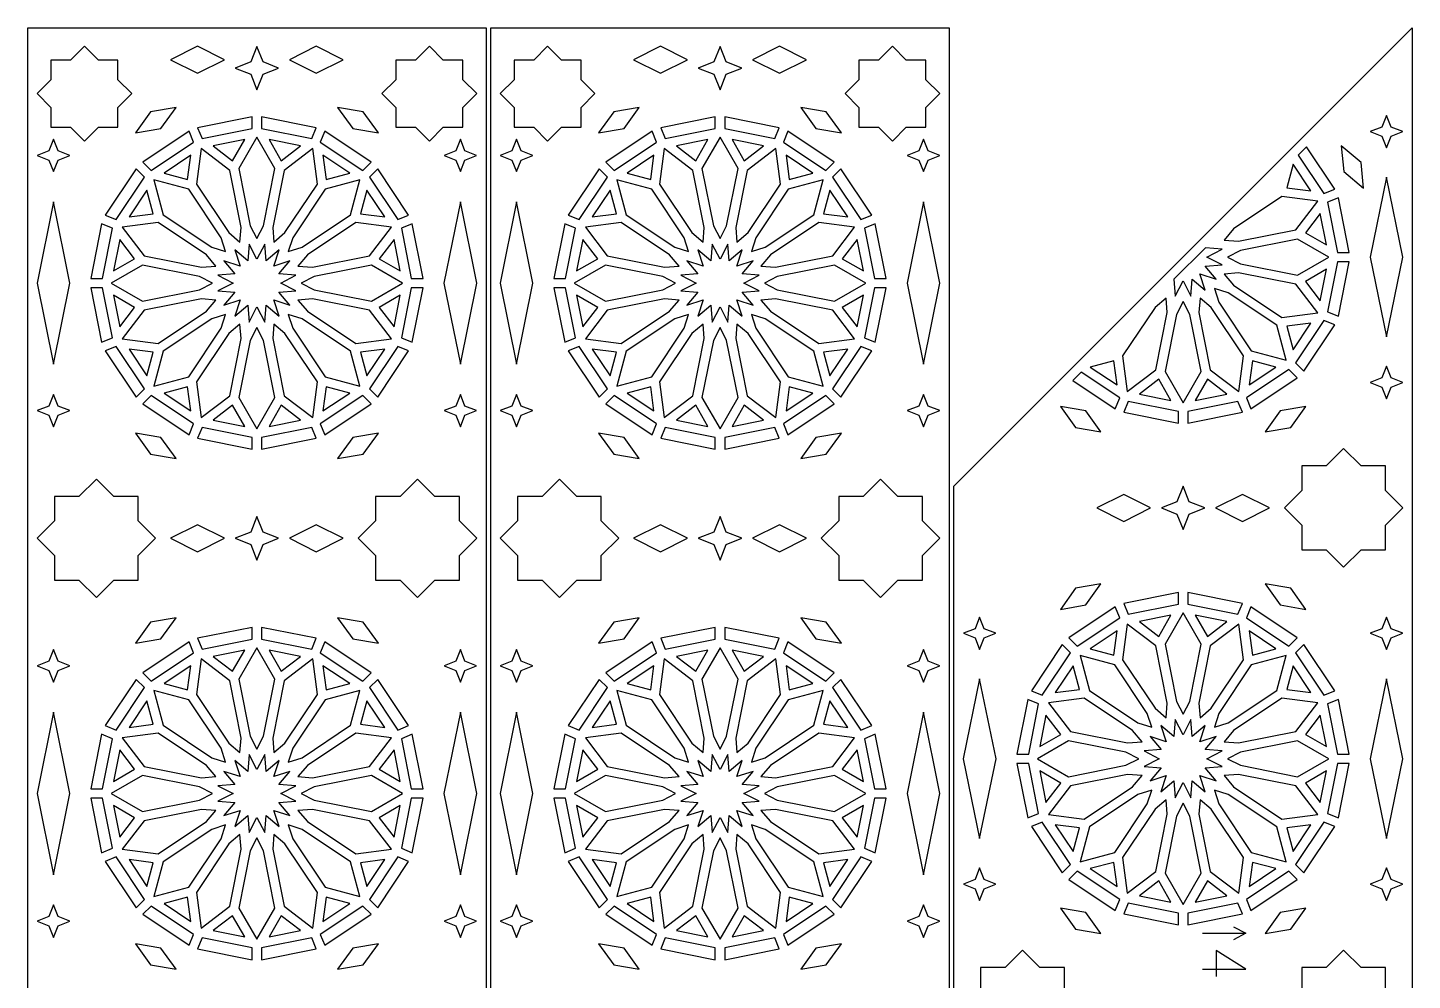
# Model space of a CAD drawing. Header units: millimetres. Extents: x 5 to 1213, y 27 to 2435.
# Drawn here: x 5 to 1153, y 1645 to 2435 of the extents above; entities that cross this region are included whole.
import ezdxf

# ---------------------------------------------------------------- set-up
doc = ezdxf.new("R2010")
doc.units = ezdxf.units.MM
doc.layers.add('CUT', color=1, linetype='CONTINUOUS')
doc.layers.add('ENGRAVE', color=5, linetype='CONTINUOUS')

msp = doc.modelspace()

# ---------------------------------------------------------------- linework, layer by layer
at = {"layer": 'CUT'}
for points in [[(385.16, 2434.99), (385.16, 741.507), (5.01, 741.507), (5.01, 2434.99)], [(769.16, 2434.99), (769.16, 339.734), (389.01, 719.884), (389.01, 2434.99)], [(1153.16, 2434.99), (1153.16, 1204.734), (773.01, 1204.734), (773.01, 2054.84)], [(63.592, 2352.533), (79.867, 2352.533), (79.867, 2368.808), (91.376, 2380.317), (79.867, 2391.825), (79.867, 2408.1), (63.592, 2408.1), (52.083, 2419.609), (40.575, 2408.1), (24.3, 2408.1), (24.3, 2391.825), (12.791, 2380.317), (24.3, 2368.808), (24.3, 2352.533), (40.575, 2352.533), (52.083, 2341.024)], [(123.479, 2408.452), (145.837, 2397.273), (168.195, 2408.452), (145.837, 2419.631)], [(200.186, 2396.374), (213.121, 2401.475), (200.186, 2406.576), (195.085, 2419.511), (189.984, 2406.576), (177.049, 2401.475), (189.984, 2396.374), (195.085, 2383.439)], [(221.975, 2408.452), (244.333, 2397.273), (266.691, 2408.452), (244.333, 2419.631)], [(349.595, 2352.533), (365.87, 2352.533), (365.87, 2368.808), (377.379, 2380.317), (365.87, 2391.825), (365.87, 2408.1), (349.595, 2408.1), (338.087, 2419.609), (326.578, 2408.1), (310.303, 2408.1), (310.303, 2391.825), (298.794, 2380.317), (310.303, 2368.808), (310.303, 2352.533), (326.578, 2352.533), (338.087, 2341.024)], [(436.083, 2419.609), (424.575, 2408.1), (408.3, 2408.1), (408.3, 2391.825), (396.791, 2380.317), (408.3, 2368.808), (408.3, 2352.533), (424.575, 2352.533), (436.083, 2341.024), (447.592, 2352.533), (463.867, 2352.533), (463.867, 2368.808), (475.376, 2380.317), (463.867, 2391.825), (463.867, 2408.1), (447.592, 2408.1)], [(529.837, 2397.273), (552.195, 2408.452), (529.837, 2419.631), (507.479, 2408.452)], [(579.085, 2419.511), (573.984, 2406.576), (561.049, 2401.475), (573.984, 2396.374), (579.085, 2383.439), (584.186, 2396.374), (597.121, 2401.475), (584.186, 2406.576)], [(628.333, 2397.273), (650.691, 2408.452), (628.333, 2419.631), (605.975, 2408.452)], [(722.087, 2419.609), (710.578, 2408.1), (694.303, 2408.1), (694.303, 2391.825), (682.794, 2380.317), (694.303, 2368.808), (694.303, 2352.533), (710.578, 2352.533), (722.087, 2341.024), (733.595, 2352.533), (749.87, 2352.533), (749.87, 2368.808), (761.379, 2380.317), (749.87, 2391.825), (749.87, 2408.1), (733.595, 2408.1)], [(128.143, 2368.823), (106.978, 2365.255), (94.381, 2347.875), (115.547, 2351.443)], [(295.789, 2347.875), (283.192, 2365.255), (262.027, 2368.823), (274.623, 2351.443)], [(499.547, 2351.443), (512.143, 2368.823), (490.978, 2365.255), (478.381, 2347.875)], [(658.623, 2351.443), (679.789, 2347.875), (667.192, 2365.255), (646.027, 2368.823)], [(191.21, 2361.025), (145.94, 2352.02), (149.668, 2343.021), (191.21, 2351.285)], [(244.23, 2352.02), (198.96, 2361.025), (198.96, 2351.285), (240.502, 2343.021)], [(575.21, 2361.025), (529.94, 2352.02), (533.668, 2343.021), (575.21, 2351.285)], [(628.23, 2352.02), (582.96, 2361.025), (582.96, 2351.285), (624.502, 2343.021)], [(1135.616, 2344.998), (1145.281, 2348.809), (1135.616, 2352.62), (1131.805, 2362.284), (1127.994, 2352.62), (1118.329, 2348.809), (1127.994, 2344.998), (1131.805, 2335.333)], [(30.176, 2325.27), (39.841, 2329.082), (30.176, 2332.893), (26.365, 2342.558), (22.554, 2332.893), (12.889, 2329.082), (22.554, 2325.27), (26.365, 2315.606)], [(107.29, 2316.524), (142.508, 2340.055), (138.78, 2349.055), (100.403, 2323.411)], [(200.59, 2270.788), (210.023, 2318.207), (195.085, 2344.08), (180.147, 2318.207), (189.58, 2270.788), (195.085, 2260.042)], [(289.767, 2323.411), (251.39, 2349.055), (247.662, 2340.055), (282.88, 2316.524)], [(367.616, 2325.27), (377.281, 2329.082), (367.616, 2332.893), (363.805, 2342.558), (359.994, 2332.893), (350.329, 2329.082), (359.994, 2325.27), (363.805, 2315.606)], [(410.365, 2342.558), (406.554, 2332.893), (396.889, 2329.082), (406.554, 2325.27), (410.365, 2315.606), (414.176, 2325.27), (423.841, 2329.082), (414.176, 2332.893)], [(522.78, 2349.055), (484.403, 2323.411), (491.29, 2316.524), (526.508, 2340.055)], [(579.085, 2260.042), (584.59, 2270.788), (594.023, 2318.207), (579.085, 2344.08), (564.147, 2318.207), (573.58, 2270.788)], [(673.767, 2323.411), (635.39, 2349.055), (631.662, 2340.055), (666.88, 2316.524)], [(747.805, 2342.558), (743.994, 2332.893), (734.329, 2329.082), (743.994, 2325.27), (747.805, 2315.606), (751.616, 2325.27), (761.281, 2329.082), (751.616, 2332.893)], [(181.978, 2269.276), (172.546, 2316.695), (148.844, 2334.881), (144.945, 2305.262), (171.807, 2265.062), (181.005, 2257.241)], [(185.023, 2342.152), (158.879, 2336.952), (174.916, 2324.646)], [(231.291, 2336.952), (205.147, 2342.152), (215.254, 2324.646)], [(218.363, 2265.062), (245.225, 2305.262), (241.326, 2334.881), (217.624, 2316.695), (208.192, 2269.276), (209.165, 2257.241)], [(565.005, 2257.241), (565.978, 2269.276), (556.546, 2316.695), (532.844, 2334.881), (528.945, 2305.262), (555.807, 2265.062)], [(542.879, 2336.952), (558.916, 2324.646), (569.023, 2342.152)], [(589.147, 2342.152), (599.254, 2324.646), (615.291, 2336.952)], [(593.165, 2257.241), (602.363, 2265.062), (629.225, 2305.262), (625.326, 2334.881), (601.624, 2316.695), (592.192, 2269.276)], [(1058.513, 2329.382), (1079.892, 2297.386), (1088.891, 2301.114), (1065.4, 2336.27)], [(1112.793, 2301.911), (1110.642, 2323.267), (1094.14, 2336.992), (1096.291, 2315.636)], [(140.287, 2329.25), (118.122, 2314.441), (137.648, 2309.209)], [(249.883, 2329.25), (252.522, 2309.209), (272.048, 2314.441)], [(502.122, 2314.441), (521.648, 2309.209), (524.287, 2329.25)], [(633.883, 2329.25), (636.522, 2309.209), (656.048, 2314.441)], [(1054.278, 2321.772), (1049.046, 2302.246), (1069.087, 2299.607)], [(78.278, 2275.826), (101.809, 2311.043), (94.923, 2317.931), (69.279, 2279.553)], [(165.363, 2260.756), (138.501, 2300.957), (109.644, 2308.689), (117.376, 2279.832), (157.577, 2252.971), (169.068, 2249.265)], [(232.593, 2252.971), (272.794, 2279.832), (280.526, 2308.689), (251.669, 2300.957), (224.807, 2260.756), (221.102, 2249.265)], [(320.891, 2279.553), (295.247, 2317.931), (288.361, 2311.043), (311.892, 2275.826)], [(478.923, 2317.931), (453.279, 2279.553), (462.278, 2275.826), (485.809, 2311.043)], [(553.068, 2249.265), (549.363, 2260.756), (522.501, 2300.957), (493.644, 2308.689), (501.376, 2279.832), (541.577, 2252.971)], [(605.102, 2249.265), (616.593, 2252.971), (656.794, 2279.832), (664.526, 2308.689), (635.669, 2300.957), (608.807, 2260.756)], [(704.891, 2279.553), (679.247, 2317.931), (672.361, 2311.043), (695.892, 2275.826)], [(1131.805, 2178.621), (1145.408, 2244.809), (1131.805, 2310.996), (1118.202, 2244.809)], [(103.892, 2300.211), (89.083, 2278.047), (109.124, 2280.685)], [(286.278, 2300.211), (281.046, 2280.685), (301.087, 2278.047)], [(473.083, 2278.047), (493.124, 2280.685), (487.892, 2300.211)], [(670.278, 2300.211), (665.046, 2280.685), (685.087, 2278.047)], [(26.365, 2155.894), (39.968, 2223.248), (26.365, 2290.603), (12.762, 2223.248)], [(363.805, 2155.894), (377.408, 2223.248), (363.805, 2290.603), (350.202, 2223.248)], [(396.762, 2223.248), (410.365, 2155.894), (423.968, 2223.248), (410.365, 2290.603)], [(734.202, 2223.248), (747.805, 2155.894), (761.408, 2223.248), (747.805, 2290.603)], [(1009.113, 2257.916), (1056.532, 2267.348), (1074.718, 2291.05), (1045.099, 2294.949), (1004.898, 2268.087), (997.078, 2258.889)], [(1100.862, 2248.684), (1091.857, 2293.954), (1082.858, 2290.226), (1091.121, 2248.684)], [(153.272, 2246.527), (113.071, 2273.388), (83.452, 2269.489), (101.638, 2245.787), (149.057, 2236.355), (161.092, 2237.329)], [(241.113, 2236.355), (288.532, 2245.787), (306.718, 2269.489), (277.099, 2273.388), (236.898, 2246.527), (229.078, 2237.329)], [(537.272, 2246.527), (497.071, 2273.388), (467.452, 2269.489), (485.638, 2245.787), (533.057, 2236.355), (545.092, 2237.329)], [(613.078, 2237.329), (625.113, 2236.355), (672.532, 2245.787), (690.718, 2269.489), (661.099, 2273.388), (620.898, 2246.527)], [(1076.788, 2281.015), (1064.483, 2264.978), (1081.988, 2254.871)], [(67.049, 2227.123), (75.312, 2268.665), (66.313, 2272.393), (57.308, 2227.123)], [(332.862, 2227.123), (323.857, 2272.393), (314.858, 2268.665), (323.121, 2227.123)], [(450.313, 2272.393), (441.308, 2227.123), (451.049, 2227.123), (459.312, 2268.665)], [(698.858, 2268.665), (707.121, 2227.123), (716.862, 2227.123), (707.857, 2272.393)], [(81.382, 2259.455), (76.182, 2233.311), (93.687, 2243.417)], [(195.085, 2203.45), (201.523, 2190.887), (202.661, 2204.958), (213.417, 2195.814), (209.084, 2209.249), (222.52, 2204.917), (213.375, 2215.672), (227.446, 2216.811), (214.883, 2223.248), (227.446, 2229.686), (213.375, 2230.824), (222.52, 2241.58), (209.084, 2237.247), (213.417, 2250.683), (202.661, 2241.539), (201.523, 2255.61), (195.085, 2243.046), (188.647, 2255.61), (187.509, 2241.539), (176.753, 2250.683), (181.086, 2237.247), (167.65, 2241.58), (176.795, 2230.824), (162.724, 2229.686), (175.287, 2223.248), (162.724, 2216.811), (176.795, 2215.672), (167.65, 2204.917), (181.086, 2209.249), (176.753, 2195.814), (187.509, 2204.958), (188.647, 2190.887)], [(308.788, 2259.455), (296.483, 2243.417), (313.988, 2233.311)], [(460.182, 2233.311), (477.687, 2243.417), (465.382, 2259.455)], [(572.647, 2255.61), (571.509, 2241.539), (560.753, 2250.683), (565.086, 2237.247), (551.65, 2241.58), (560.795, 2230.824), (546.724, 2229.686), (559.287, 2223.248), (546.724, 2216.811), (560.795, 2215.672), (551.65, 2204.917), (565.086, 2209.249), (560.753, 2195.814), (571.509, 2204.958), (572.647, 2190.887), (579.085, 2203.45), (585.523, 2190.887), (586.661, 2204.958), (597.417, 2195.814), (593.084, 2209.249), (606.52, 2204.917), (597.375, 2215.672), (611.446, 2216.811), (598.883, 2223.248), (611.446, 2229.686), (597.375, 2230.824), (606.52, 2241.58), (593.084, 2237.247), (597.417, 2250.683), (586.661, 2241.539), (585.523, 2255.61), (579.085, 2243.046)], [(692.788, 2259.455), (680.483, 2243.417), (697.988, 2233.311)], [(955.524, 2226.338), (956.647, 2212.448), (963.085, 2225.011), (969.523, 2212.448), (970.661, 2226.519), (981.417, 2217.374), (977.084, 2230.81), (990.52, 2226.477), (981.375, 2237.233), (995.446, 2238.371), (982.883, 2244.809), (995.446, 2251.246), (981.556, 2252.37)], [(1010.624, 2239.303), (1058.044, 2229.871), (1083.916, 2244.809), (1058.044, 2259.747), (1010.624, 2250.314), (999.878, 2244.809)], [(1091.857, 2195.664), (1100.862, 2240.934), (1091.121, 2240.934), (1082.858, 2199.392)], [(147.546, 2228.753), (100.126, 2238.186), (74.254, 2223.248), (100.126, 2208.311), (147.546, 2217.744), (158.292, 2223.248)], [(242.624, 2217.744), (290.044, 2208.311), (315.916, 2223.248), (290.044, 2238.186), (242.624, 2228.753), (231.878, 2223.248)], [(542.292, 2223.248), (531.546, 2228.753), (484.126, 2238.186), (458.254, 2223.248), (484.126, 2208.311), (531.546, 2217.744)], [(615.878, 2223.248), (626.624, 2217.744), (674.044, 2208.311), (699.916, 2223.248), (674.044, 2238.186), (626.624, 2228.753)], [(1004.898, 2221.53), (1045.099, 2194.669), (1074.718, 2198.568), (1056.532, 2222.27), (1009.113, 2231.702), (997.078, 2230.729)], [(1081.988, 2234.747), (1064.483, 2224.64), (1076.788, 2208.603)], [(75.312, 2177.831), (67.049, 2219.373), (57.308, 2219.373), (66.313, 2174.103)], [(323.857, 2174.103), (332.862, 2219.373), (323.121, 2219.373), (314.858, 2177.831)], [(441.308, 2219.373), (450.313, 2174.103), (459.312, 2177.831), (451.049, 2219.373)], [(707.121, 2219.373), (698.858, 2177.831), (707.857, 2174.103), (716.862, 2219.373)], [(992.807, 2207.301), (1019.669, 2167.1), (1048.526, 2159.368), (1040.794, 2188.225), (1000.593, 2215.087), (989.102, 2218.792)], [(81.382, 2187.042), (93.687, 2203.079), (76.182, 2213.186)], [(161.092, 2209.168), (149.057, 2210.142), (101.638, 2200.71), (83.452, 2177.008), (113.071, 2173.109), (153.272, 2199.97)], [(236.898, 2199.97), (277.099, 2173.109), (306.718, 2177.008), (288.532, 2200.71), (241.113, 2210.142), (229.078, 2209.168)], [(313.988, 2213.186), (296.483, 2203.079), (308.788, 2187.042)], [(477.687, 2203.079), (460.182, 2213.186), (465.382, 2187.042)], [(545.092, 2209.168), (533.057, 2210.142), (485.638, 2200.71), (467.452, 2177.008), (497.071, 2173.109), (537.272, 2199.97)], [(613.078, 2209.168), (620.898, 2199.97), (661.099, 2173.109), (690.718, 2177.008), (672.532, 2200.71), (625.113, 2210.142)], [(697.988, 2213.186), (680.483, 2203.079), (692.788, 2187.042)], [(939.807, 2202.996), (912.945, 2162.795), (916.844, 2133.176), (940.546, 2151.362), (949.978, 2198.781), (949.005, 2210.816)], [(957.58, 2197.27), (948.147, 2149.85), (963.085, 2123.978), (978.023, 2149.85), (968.59, 2197.27), (963.085, 2208.015)], [(976.192, 2198.781), (985.624, 2151.362), (1009.326, 2133.176), (1013.225, 2162.795), (986.363, 2202.996), (977.165, 2210.816)], [(157.577, 2193.526), (117.376, 2166.664), (109.644, 2137.808), (138.501, 2145.54), (165.363, 2185.74), (169.068, 2197.231)], [(224.807, 2185.74), (251.669, 2145.54), (280.526, 2137.808), (272.794, 2166.664), (232.593, 2193.526), (221.102, 2197.231)], [(553.068, 2197.231), (541.577, 2193.526), (501.376, 2166.664), (493.644, 2137.808), (522.501, 2145.54), (549.363, 2185.74)], [(605.102, 2197.231), (608.807, 2185.74), (635.669, 2145.54), (664.526, 2137.808), (656.794, 2166.664), (616.593, 2193.526)], [(171.807, 2181.435), (144.945, 2141.234), (148.844, 2111.615), (172.546, 2129.801), (181.978, 2177.221), (181.005, 2189.255)], [(189.58, 2175.709), (180.147, 2128.29), (195.085, 2102.417), (210.023, 2128.29), (200.59, 2175.709), (195.085, 2186.455)], [(208.192, 2177.221), (217.624, 2129.801), (241.326, 2111.615), (245.225, 2141.234), (218.363, 2181.435), (209.165, 2189.255)], [(565.005, 2189.255), (555.807, 2181.435), (528.945, 2141.234), (532.844, 2111.615), (556.546, 2129.801), (565.978, 2177.221)], [(579.085, 2186.455), (573.58, 2175.709), (564.147, 2128.29), (579.085, 2102.417), (594.023, 2128.29), (584.59, 2175.709)], [(593.165, 2189.255), (592.192, 2177.221), (601.624, 2129.801), (625.326, 2111.615), (629.225, 2141.234), (602.363, 2181.435)], [(1069.087, 2190.011), (1049.046, 2187.372), (1054.278, 2167.846)], [(1079.892, 2192.232), (1056.361, 2157.013), (1063.247, 2150.127), (1088.891, 2188.504)], [(101.809, 2135.454), (78.278, 2170.671), (69.279, 2166.944), (94.923, 2128.566)], [(311.892, 2170.671), (288.361, 2135.454), (295.247, 2128.566), (320.891, 2166.944)], [(453.279, 2166.944), (478.923, 2128.566), (485.809, 2135.454), (462.278, 2170.671)], [(695.892, 2170.671), (672.361, 2135.454), (679.247, 2128.566), (704.891, 2166.944)], [(103.892, 2146.286), (109.124, 2165.812), (89.083, 2168.45)], [(301.087, 2168.45), (281.046, 2165.812), (286.278, 2146.286)], [(493.124, 2165.812), (473.083, 2168.45), (487.892, 2146.286)], [(685.087, 2168.45), (665.046, 2165.812), (670.278, 2146.286)], [(908.287, 2138.807), (905.648, 2158.848), (886.122, 2153.616)], [(1040.048, 2153.616), (1020.522, 2158.848), (1017.883, 2138.807)], [(871.624, 2142.494), (906.78, 2119.003), (910.508, 2128.002), (878.512, 2149.381)], [(1050.88, 2151.533), (1015.662, 2128.002), (1019.39, 2119.003), (1057.767, 2144.647)], [(1135.616, 2136.998), (1145.281, 2140.809), (1135.616, 2144.62), (1131.805, 2154.284), (1127.994, 2144.62), (1118.329, 2140.809), (1127.994, 2136.998), (1131.805, 2127.333)], [(140.287, 2117.246), (137.648, 2137.287), (118.122, 2132.056)], [(272.048, 2132.056), (252.522, 2137.287), (249.883, 2117.246)], [(521.648, 2137.287), (502.122, 2132.056), (524.287, 2117.246)], [(656.048, 2132.056), (636.522, 2137.287), (633.883, 2117.246)], [(953.023, 2125.906), (942.916, 2143.411), (926.879, 2131.106)], [(999.291, 2131.106), (983.254, 2143.411), (973.147, 2125.906)], [(30.176, 2113.604), (39.841, 2117.415), (30.176, 2121.226), (26.365, 2130.891), (22.554, 2121.226), (12.889, 2117.415), (22.554, 2113.604), (26.365, 2103.939)], [(142.508, 2106.442), (107.29, 2129.973), (100.403, 2123.086), (138.78, 2097.442)], [(282.88, 2129.973), (247.662, 2106.442), (251.39, 2097.442), (289.767, 2123.086)], [(367.616, 2113.604), (377.281, 2117.415), (367.616, 2121.226), (363.805, 2130.891), (359.994, 2121.226), (350.329, 2117.415), (359.994, 2113.604), (363.805, 2103.939)], [(410.365, 2130.891), (406.554, 2121.226), (396.889, 2117.415), (406.554, 2113.604), (410.365, 2103.939), (414.176, 2113.604), (423.841, 2117.415), (414.176, 2121.226)], [(484.403, 2123.086), (522.78, 2097.442), (526.508, 2106.442), (491.29, 2129.973)], [(666.88, 2129.973), (631.662, 2106.442), (635.39, 2097.442), (673.767, 2123.086)], [(747.805, 2130.891), (743.994, 2121.226), (734.329, 2117.415), (743.994, 2113.604), (747.805, 2103.939), (751.616, 2113.604), (761.281, 2117.415), (751.616, 2121.226)], [(959.21, 2116.773), (917.668, 2125.036), (913.94, 2116.037), (959.21, 2107.032)], [(1008.502, 2125.036), (966.96, 2116.773), (966.96, 2107.032), (1012.23, 2116.037)], [(185.023, 2104.345), (174.916, 2121.851), (158.879, 2109.545)], [(231.291, 2109.545), (215.254, 2121.851), (205.147, 2104.345)], [(558.916, 2121.851), (542.879, 2109.545), (569.023, 2104.345)], [(599.254, 2121.851), (589.147, 2104.345), (615.291, 2109.545)], [(861.405, 2120.977), (873.864, 2103.499), (895.001, 2099.766), (882.542, 2117.243)], [(1031.169, 2099.766), (1052.306, 2103.499), (1064.765, 2120.977), (1043.628, 2117.243)], [(191.21, 2095.212), (149.668, 2103.475), (145.94, 2094.477), (191.21, 2085.471)], [(240.502, 2103.475), (198.96, 2095.212), (198.96, 2085.471), (244.23, 2094.477)], [(575.21, 2095.212), (533.668, 2103.475), (529.94, 2094.477), (575.21, 2085.471)], [(624.502, 2103.475), (582.96, 2095.212), (582.96, 2085.471), (628.23, 2094.477)], [(94.381, 2098.622), (106.978, 2081.242), (128.143, 2077.674), (115.547, 2095.053)], [(262.027, 2077.674), (283.192, 2081.242), (295.789, 2098.622), (274.623, 2095.053)], [(499.547, 2095.053), (478.381, 2098.622), (490.978, 2081.242), (512.143, 2077.674)], [(658.623, 2095.053), (646.027, 2077.674), (667.192, 2081.242), (679.789, 2098.622)], [(1110.63, 2002.06), (1130.986, 2002.06), (1130.986, 2022.416), (1145.379, 2036.809), (1130.986, 2051.202), (1130.986, 2071.558), (1110.63, 2071.558), (1096.237, 2085.951), (1081.844, 2071.558), (1061.488, 2071.558), (1061.488, 2051.202), (1047.095, 2036.809), (1061.488, 2022.416), (1061.488, 2002.06), (1081.844, 2002.06), (1096.237, 1987.667)], [(76.326, 1976.833), (96.682, 1976.833), (96.682, 1997.188), (111.075, 2011.582), (96.682, 2025.975), (96.682, 2046.33), (76.326, 2046.33), (61.933, 2060.724), (47.54, 2046.33), (27.184, 2046.33), (27.184, 2025.975), (12.791, 2011.582), (27.184, 1997.188), (27.184, 1976.833), (47.54, 1976.833), (61.933, 1962.44)], [(342.63, 1976.833), (362.986, 1976.833), (362.986, 1997.188), (377.379, 2011.582), (362.986, 2025.975), (362.986, 2046.33), (342.63, 2046.33), (328.237, 2060.724), (313.844, 2046.33), (293.488, 2046.33), (293.488, 2025.975), (279.095, 2011.582), (293.488, 1997.188), (293.488, 1976.833), (313.844, 1976.833), (328.237, 1962.44)], [(445.933, 2060.724), (431.54, 2046.33), (411.184, 2046.33), (411.184, 2025.975), (396.791, 2011.582), (411.184, 1997.188), (411.184, 1976.833), (431.54, 1976.833), (445.933, 1962.44), (460.326, 1976.833), (480.682, 1976.833), (480.682, 1997.188), (495.075, 2011.582), (480.682, 2025.975), (480.682, 2046.33), (460.326, 2046.33)], [(712.237, 2060.724), (697.844, 2046.33), (677.488, 2046.33), (677.488, 2025.975), (663.095, 2011.582), (677.488, 1997.188), (677.488, 1976.833), (697.844, 1976.833), (712.237, 1962.44), (726.63, 1976.833), (746.986, 1976.833), (746.986, 1997.188), (761.379, 2011.582), (746.986, 2025.975), (746.986, 2046.33), (726.63, 2046.33)], [(891.479, 2036.809), (913.837, 2025.63), (936.195, 2036.809), (913.837, 2047.988)], [(968.186, 2031.708), (981.121, 2036.809), (968.186, 2041.91), (963.085, 2054.845), (957.984, 2041.91), (945.049, 2036.809), (957.984, 2031.708), (963.085, 2018.773)], [(989.975, 2036.809), (1012.333, 2025.63), (1034.691, 2036.809), (1012.333, 2047.988)], [(123.479, 2011.582), (145.837, 2000.402), (168.195, 2011.582), (145.837, 2022.761)], [(200.186, 2006.481), (213.121, 2011.582), (200.186, 2016.683), (195.085, 2029.618), (189.984, 2016.683), (177.049, 2011.582), (189.984, 2006.481), (195.085, 1993.546)], [(221.975, 2011.582), (244.333, 2000.402), (266.691, 2011.582), (244.333, 2022.761)], [(529.837, 2000.402), (552.195, 2011.582), (529.837, 2022.761), (507.479, 2011.582)], [(579.085, 2029.618), (573.984, 2016.683), (561.049, 2011.582), (573.984, 2006.481), (579.085, 1993.546), (584.186, 2006.481), (597.121, 2011.582), (584.186, 2016.683)], [(628.333, 2000.402), (650.691, 2011.582), (628.333, 2022.761), (605.975, 2011.582)], [(895.001, 1973.852), (873.864, 1970.118), (861.405, 1952.641), (882.542, 1956.374)], [(959.21, 1966.586), (913.94, 1957.581), (917.668, 1948.582), (959.21, 1956.844)], [(1012.23, 1957.581), (966.96, 1966.586), (966.96, 1956.844), (1008.502, 1948.582)], [(1064.765, 1952.641), (1052.306, 1970.118), (1031.169, 1973.852), (1043.628, 1956.374)], [(875.29, 1922.084), (910.508, 1945.616), (906.78, 1954.615), (868.403, 1928.971)], [(1057.767, 1928.971), (1019.39, 1954.615), (1015.662, 1945.616), (1050.88, 1922.084)], [(128.143, 1945.49), (106.978, 1941.921), (94.381, 1924.542), (115.547, 1928.11)], [(295.789, 1924.542), (283.192, 1941.921), (262.027, 1945.49), (274.623, 1928.11)], [(499.547, 1928.11), (512.143, 1945.49), (490.978, 1941.921), (478.381, 1924.542)], [(658.623, 1928.11), (679.789, 1924.542), (667.192, 1941.921), (646.027, 1945.49)], [(798.176, 1928.998), (807.841, 1932.809), (798.176, 1936.62), (794.365, 1946.284), (790.554, 1936.62), (780.889, 1932.809), (790.554, 1928.998), (794.365, 1919.333)], [(949.978, 1874.837), (940.546, 1922.256), (916.844, 1940.442), (912.945, 1910.823), (939.807, 1870.622), (949.005, 1862.802)], [(953.023, 1947.712), (926.879, 1942.512), (942.916, 1930.206)], [(968.59, 1876.348), (978.023, 1923.768), (963.085, 1949.64), (948.147, 1923.768), (957.58, 1876.348), (963.085, 1865.602)], [(999.291, 1942.512), (973.147, 1947.712), (983.254, 1930.206)], [(986.363, 1870.622), (1013.225, 1910.823), (1009.326, 1940.442), (985.624, 1922.256), (976.192, 1874.837), (977.165, 1862.802)], [(1135.616, 1928.998), (1145.281, 1932.809), (1135.616, 1936.62), (1131.805, 1946.284), (1127.994, 1936.62), (1118.329, 1932.809), (1127.994, 1928.998), (1131.805, 1919.333)], [(191.21, 1937.692), (145.94, 1928.687), (149.668, 1919.688), (191.21, 1927.951)], [(244.23, 1928.687), (198.96, 1937.692), (198.96, 1927.951), (240.502, 1919.688)], [(575.21, 1937.692), (529.94, 1928.687), (533.668, 1919.688), (575.21, 1927.951)], [(628.23, 1928.687), (582.96, 1937.692), (582.96, 1927.951), (624.502, 1919.688)], [(908.287, 1934.811), (886.122, 1920.002), (905.648, 1914.77)], [(1017.883, 1934.811), (1020.522, 1914.77), (1040.048, 1920.002)], [(30.176, 1901.937), (39.841, 1905.748), (30.176, 1909.56), (26.365, 1919.224), (22.554, 1909.56), (12.889, 1905.748), (22.554, 1901.937), (26.365, 1892.272)], [(107.29, 1893.191), (142.508, 1916.722), (138.78, 1925.721), (100.403, 1900.077)], [(185.023, 1918.818), (158.879, 1913.618), (174.916, 1901.313)], [(200.59, 1847.454), (210.023, 1894.874), (195.085, 1920.746), (180.147, 1894.874), (189.58, 1847.454), (195.085, 1836.708)], [(231.291, 1913.618), (205.147, 1918.818), (215.254, 1901.313)], [(289.767, 1900.077), (251.39, 1925.721), (247.662, 1916.722), (282.88, 1893.191)], [(367.616, 1901.937), (377.281, 1905.748), (367.616, 1909.56), (363.805, 1919.224), (359.994, 1909.56), (350.329, 1905.748), (359.994, 1901.937), (363.805, 1892.272)], [(410.365, 1919.224), (406.554, 1909.56), (396.889, 1905.748), (406.554, 1901.937), (410.365, 1892.272), (414.176, 1901.937), (423.841, 1905.748), (414.176, 1909.56)], [(522.78, 1925.721), (484.403, 1900.077), (491.29, 1893.191), (526.508, 1916.722)], [(542.879, 1913.618), (558.916, 1901.313), (569.023, 1918.818)], [(579.085, 1836.708), (584.59, 1847.454), (594.023, 1894.874), (579.085, 1920.746), (564.147, 1894.874), (573.58, 1847.454)], [(589.147, 1918.818), (599.254, 1901.313), (615.291, 1913.618)], [(673.767, 1900.077), (635.39, 1925.721), (631.662, 1916.722), (666.88, 1893.191)], [(747.805, 1919.224), (743.994, 1909.56), (734.329, 1905.748), (743.994, 1901.937), (747.805, 1892.272), (751.616, 1901.937), (761.281, 1905.748), (751.616, 1909.56)], [(846.278, 1881.386), (869.809, 1916.604), (862.923, 1923.491), (837.279, 1885.114)], [(1088.891, 1885.114), (1063.247, 1923.491), (1056.361, 1916.604), (1079.892, 1881.386)], [(181.978, 1845.943), (172.546, 1893.362), (148.844, 1911.548), (144.945, 1881.929), (171.807, 1841.728), (181.005, 1833.908)], [(218.363, 1841.728), (245.225, 1881.929), (241.326, 1911.548), (217.624, 1893.362), (208.192, 1845.943), (209.165, 1833.908)], [(565.005, 1833.908), (565.978, 1845.943), (556.546, 1893.362), (532.844, 1911.548), (528.945, 1881.929), (555.807, 1841.728)], [(593.165, 1833.908), (602.363, 1841.728), (629.225, 1881.929), (625.326, 1911.548), (601.624, 1893.362), (592.192, 1845.943)], [(933.363, 1866.317), (906.501, 1906.518), (877.644, 1914.25), (885.376, 1885.393), (925.577, 1858.531), (937.068, 1854.826)], [(1000.593, 1858.531), (1040.794, 1885.393), (1048.526, 1914.25), (1019.669, 1906.518), (992.807, 1866.317), (989.102, 1854.826)], [(78.278, 1852.492), (101.809, 1887.71), (94.923, 1894.597), (69.279, 1856.22)], [(140.287, 1905.917), (118.122, 1891.108), (137.648, 1885.876)], [(249.883, 1905.917), (252.522, 1885.876), (272.048, 1891.108)], [(320.891, 1856.22), (295.247, 1894.597), (288.361, 1887.71), (311.892, 1852.492)], [(478.923, 1894.597), (453.279, 1856.22), (462.278, 1852.492), (485.809, 1887.71)], [(502.122, 1891.108), (521.648, 1885.876), (524.287, 1905.917)], [(633.883, 1905.917), (636.522, 1885.876), (656.048, 1891.108)], [(704.891, 1856.22), (679.247, 1894.597), (672.361, 1887.71), (695.892, 1852.492)], [(794.365, 1762.621), (807.968, 1828.809), (794.365, 1894.996), (780.762, 1828.809)], [(871.892, 1905.772), (857.083, 1883.607), (877.124, 1886.246)], [(1054.278, 1905.772), (1049.046, 1886.246), (1069.087, 1883.607)], [(1131.805, 1762.621), (1145.408, 1828.809), (1131.805, 1894.996), (1118.202, 1828.809)], [(165.363, 1837.423), (138.501, 1877.624), (109.644, 1885.356), (117.376, 1856.499), (157.577, 1829.637), (169.068, 1825.932)], [(232.593, 1829.637), (272.794, 1856.499), (280.526, 1885.356), (251.669, 1877.624), (224.807, 1837.423), (221.102, 1825.932)], [(553.068, 1825.932), (549.363, 1837.423), (522.501, 1877.624), (493.644, 1885.356), (501.376, 1856.499), (541.577, 1829.637)], [(605.102, 1825.932), (616.593, 1829.637), (656.794, 1856.499), (664.526, 1885.356), (635.669, 1877.624), (608.807, 1837.423)], [(103.892, 1876.878), (89.083, 1854.713), (109.124, 1857.352)], [(286.278, 1876.878), (281.046, 1857.352), (301.087, 1854.713)], [(473.083, 1854.713), (493.124, 1857.352), (487.892, 1876.878)], [(670.278, 1876.878), (665.046, 1857.352), (685.087, 1854.713)], [(835.049, 1832.684), (843.312, 1874.226), (834.313, 1877.954), (825.308, 1832.684)], [(921.272, 1852.087), (881.071, 1878.949), (851.452, 1875.05), (869.638, 1851.348), (917.057, 1841.916), (929.092, 1842.889)], [(1009.113, 1841.916), (1056.532, 1851.348), (1074.718, 1875.05), (1045.099, 1878.949), (1004.898, 1852.087), (997.078, 1842.889)], [(1100.862, 1832.684), (1091.857, 1877.954), (1082.858, 1874.226), (1091.121, 1832.684)], [(26.365, 1732.561), (39.968, 1799.915), (26.365, 1867.269), (12.762, 1799.915)], [(363.805, 1732.561), (377.408, 1799.915), (363.805, 1867.269), (350.202, 1799.915)], [(396.762, 1799.915), (410.365, 1732.561), (423.968, 1799.915), (410.365, 1867.269)], [(734.202, 1799.915), (747.805, 1732.561), (761.408, 1799.915), (747.805, 1867.269)], [(849.382, 1865.015), (844.182, 1838.871), (861.687, 1848.978)], [(963.085, 1809.011), (969.523, 1796.448), (970.661, 1810.519), (981.417, 1801.374), (977.084, 1814.81), (990.52, 1810.477), (981.375, 1821.233), (995.446, 1822.371), (982.883, 1828.809), (995.446, 1835.246), (981.375, 1836.385), (990.52, 1847.141), (977.084, 1842.808), (981.417, 1856.244), (970.661, 1847.099), (969.523, 1861.17), (963.085, 1848.606), (956.647, 1861.17), (955.509, 1847.099), (944.753, 1856.244), (949.086, 1842.808), (935.65, 1847.141), (944.795, 1836.385), (930.724, 1835.246), (943.287, 1828.809), (930.724, 1822.371), (944.795, 1821.233), (935.65, 1810.477), (949.086, 1814.81), (944.753, 1801.374), (955.509, 1810.519), (956.647, 1796.448)], [(1076.788, 1865.015), (1064.483, 1848.978), (1081.988, 1838.871)], [(67.049, 1803.79), (75.312, 1845.332), (66.313, 1849.06), (57.308, 1803.79)], [(153.272, 1823.193), (113.071, 1850.055), (83.452, 1846.156), (101.638, 1822.454), (149.057, 1813.022), (161.092, 1813.995)], [(241.113, 1813.022), (288.532, 1822.454), (306.718, 1846.156), (277.099, 1850.055), (236.898, 1823.193), (229.078, 1813.995)], [(332.862, 1803.79), (323.857, 1849.06), (314.858, 1845.332), (323.121, 1803.79)], [(450.313, 1849.06), (441.308, 1803.79), (451.049, 1803.79), (459.312, 1845.332)], [(537.272, 1823.193), (497.071, 1850.055), (467.452, 1846.156), (485.638, 1822.454), (533.057, 1813.022), (545.092, 1813.995)], [(613.078, 1813.995), (625.113, 1813.022), (672.532, 1822.454), (690.718, 1846.156), (661.099, 1850.055), (620.898, 1823.193)], [(698.858, 1845.332), (707.121, 1803.79), (716.862, 1803.79), (707.857, 1849.06)], [(915.546, 1834.314), (868.126, 1843.747), (842.254, 1828.809), (868.126, 1813.871), (915.546, 1823.303), (926.292, 1828.809)], [(1010.624, 1823.303), (1058.044, 1813.871), (1083.916, 1828.809), (1058.044, 1843.747), (1010.624, 1834.314), (999.878, 1828.809)], [(81.382, 1836.121), (76.182, 1809.977), (93.687, 1820.084)], [(195.085, 1780.117), (201.523, 1767.554), (202.661, 1781.625), (213.417, 1772.48), (209.084, 1785.916), (222.52, 1781.583), (213.375, 1792.339), (227.446, 1793.477), (214.883, 1799.915), (227.446, 1806.353), (213.375, 1807.491), (222.52, 1818.247), (209.084, 1813.914), (213.417, 1827.35), (202.661, 1818.205), (201.523, 1832.276), (195.085, 1819.713), (188.647, 1832.276), (187.509, 1818.205), (176.753, 1827.35), (181.086, 1813.914), (167.65, 1818.247), (176.795, 1807.491), (162.724, 1806.353), (175.287, 1799.915), (162.724, 1793.477), (176.795, 1792.339), (167.65, 1781.583), (181.086, 1785.916), (176.753, 1772.48), (187.509, 1781.625), (188.647, 1767.554)], [(308.788, 1836.121), (296.483, 1820.084), (313.988, 1809.977)], [(460.182, 1809.977), (477.687, 1820.084), (465.382, 1836.121)], [(572.647, 1832.276), (571.509, 1818.205), (560.753, 1827.35), (565.086, 1813.914), (551.65, 1818.247), (560.795, 1807.491), (546.724, 1806.353), (559.287, 1799.915), (546.724, 1793.477), (560.795, 1792.339), (551.65, 1781.583), (565.086, 1785.916), (560.753, 1772.48), (571.509, 1781.625), (572.647, 1767.554), (579.085, 1780.117), (585.523, 1767.554), (586.661, 1781.625), (597.417, 1772.48), (593.084, 1785.916), (606.52, 1781.583), (597.375, 1792.339), (611.446, 1793.477), (598.883, 1799.915), (611.446, 1806.353), (597.375, 1807.491), (606.52, 1818.247), (593.084, 1813.914), (597.417, 1827.35), (586.661, 1818.205), (585.523, 1832.276), (579.085, 1819.713)], [(692.788, 1836.121), (680.483, 1820.084), (697.988, 1809.977)], [(147.546, 1805.42), (100.126, 1814.853), (74.254, 1799.915), (100.126, 1784.977), (147.546, 1794.41), (158.292, 1799.915)], [(242.624, 1794.41), (290.044, 1784.977), (315.916, 1799.915), (290.044, 1814.853), (242.624, 1805.42), (231.878, 1799.915)], [(542.292, 1799.915), (531.546, 1805.42), (484.126, 1814.853), (458.254, 1799.915), (484.126, 1784.977), (531.546, 1794.41)], [(615.878, 1799.915), (626.624, 1794.41), (674.044, 1784.977), (699.916, 1799.915), (674.044, 1814.853), (626.624, 1805.42)], [(843.312, 1783.392), (835.049, 1824.934), (825.308, 1824.934), (834.313, 1779.664)], [(849.382, 1792.603), (861.687, 1808.64), (844.182, 1818.747)], [(929.092, 1814.729), (917.057, 1815.702), (869.638, 1806.27), (851.452, 1782.568), (881.071, 1778.669), (921.272, 1805.53)], [(1004.898, 1805.53), (1045.099, 1778.669), (1074.718, 1782.568), (1056.532, 1806.27), (1009.113, 1815.702), (997.078, 1814.729)], [(1081.988, 1818.747), (1064.483, 1808.64), (1076.788, 1792.603)], [(1091.857, 1779.664), (1100.862, 1824.934), (1091.121, 1824.934), (1082.858, 1783.392)], [(925.577, 1799.087), (885.376, 1772.225), (877.644, 1743.368), (906.501, 1751.1), (933.363, 1791.301), (937.068, 1802.792)], [(992.807, 1791.301), (1019.669, 1751.1), (1048.526, 1743.368), (1040.794, 1772.225), (1000.593, 1799.087), (989.102, 1802.792)], [(75.312, 1754.498), (67.049, 1796.04), (57.308, 1796.04), (66.313, 1750.77)], [(323.857, 1750.77), (332.862, 1796.04), (323.121, 1796.04), (314.858, 1754.498)], [(441.308, 1796.04), (450.313, 1750.77), (459.312, 1754.498), (451.049, 1796.04)], [(707.121, 1796.04), (698.858, 1754.498), (707.857, 1750.77), (716.862, 1796.04)], [(939.807, 1786.996), (912.945, 1746.795), (916.844, 1717.176), (940.546, 1735.362), (949.978, 1782.781), (949.005, 1794.816)], [(957.58, 1781.27), (948.147, 1733.85), (963.085, 1707.978), (978.023, 1733.85), (968.59, 1781.27), (963.085, 1792.015)], [(976.192, 1782.781), (985.624, 1735.362), (1009.326, 1717.176), (1013.225, 1746.795), (986.363, 1786.996), (977.165, 1794.816)], [(81.382, 1763.709), (93.687, 1779.746), (76.182, 1789.853)], [(161.092, 1785.835), (149.057, 1786.808), (101.638, 1777.376), (83.452, 1753.674), (113.071, 1749.775), (153.272, 1776.637)], [(236.898, 1776.637), (277.099, 1749.775), (306.718, 1753.674), (288.532, 1777.376), (241.113, 1786.808), (229.078, 1785.835)], [(313.988, 1789.853), (296.483, 1779.746), (308.788, 1763.709)], [(477.687, 1779.746), (460.182, 1789.853), (465.382, 1763.709)], [(545.092, 1785.835), (533.057, 1786.808), (485.638, 1777.376), (467.452, 1753.674), (497.071, 1749.775), (537.272, 1776.637)], [(613.078, 1785.835), (620.898, 1776.637), (661.099, 1749.775), (690.718, 1753.674), (672.532, 1777.376), (625.113, 1786.808)], [(697.988, 1789.853), (680.483, 1779.746), (692.788, 1763.709)], [(157.577, 1770.193), (117.376, 1743.331), (109.644, 1714.474), (138.501, 1722.206), (165.363, 1762.407), (169.068, 1773.898)], [(224.807, 1762.407), (251.669, 1722.206), (280.526, 1714.474), (272.794, 1743.331), (232.593, 1770.193), (221.102, 1773.898)], [(553.068, 1773.898), (541.577, 1770.193), (501.376, 1743.331), (493.644, 1714.474), (522.501, 1722.206), (549.363, 1762.407)], [(605.102, 1773.898), (608.807, 1762.407), (635.669, 1722.206), (664.526, 1714.474), (656.794, 1743.331), (616.593, 1770.193)], [(869.809, 1741.013), (846.278, 1776.232), (837.279, 1772.504), (862.923, 1734.127)], [(871.892, 1751.846), (877.124, 1771.372), (857.083, 1774.011)], [(1069.087, 1774.011), (1049.046, 1771.372), (1054.278, 1751.846)], [(1079.892, 1776.232), (1056.361, 1741.013), (1063.247, 1734.127), (1088.891, 1772.504)], [(171.807, 1758.102), (144.945, 1717.901), (148.844, 1688.282), (172.546, 1706.468), (181.978, 1753.887), (181.005, 1765.922)], [(189.58, 1752.376), (180.147, 1704.956), (195.085, 1679.084), (210.023, 1704.956), (200.59, 1752.376), (195.085, 1763.122)], [(208.192, 1753.887), (217.624, 1706.468), (241.326, 1688.282), (245.225, 1717.901), (218.363, 1758.102), (209.165, 1765.922)], [(565.005, 1765.922), (555.807, 1758.102), (528.945, 1717.901), (532.844, 1688.282), (556.546, 1706.468), (565.978, 1753.887)], [(579.085, 1763.122), (573.58, 1752.376), (564.147, 1704.956), (579.085, 1679.084), (594.023, 1704.956), (584.59, 1752.376)], [(593.165, 1765.922), (592.192, 1753.887), (601.624, 1706.468), (625.326, 1688.282), (629.225, 1717.901), (602.363, 1758.102)], [(101.809, 1712.12), (78.278, 1747.338), (69.279, 1743.61), (94.923, 1705.233)], [(311.892, 1747.338), (288.361, 1712.12), (295.247, 1705.233), (320.891, 1743.61)], [(453.279, 1743.61), (478.923, 1705.233), (485.809, 1712.12), (462.278, 1747.338)], [(695.892, 1747.338), (672.361, 1712.12), (679.247, 1705.233), (704.891, 1743.61)], [(103.892, 1722.952), (109.124, 1742.478), (89.083, 1745.117)], [(301.087, 1745.117), (281.046, 1742.478), (286.278, 1722.952)], [(493.124, 1742.478), (473.083, 1745.117), (487.892, 1722.952)], [(685.087, 1745.117), (665.046, 1742.478), (670.278, 1722.952)], [(798.176, 1720.998), (807.841, 1724.809), (798.176, 1728.62), (794.365, 1738.284), (790.554, 1728.62), (780.889, 1724.809), (790.554, 1720.998), (794.365, 1711.333)], [(910.508, 1712.002), (875.29, 1735.533), (868.403, 1728.647), (906.78, 1703.003)], [(908.287, 1722.807), (905.648, 1742.848), (886.122, 1737.616)], [(1050.88, 1735.533), (1015.662, 1712.002), (1019.39, 1703.003), (1057.767, 1728.647)], [(1040.048, 1737.616), (1020.522, 1742.848), (1017.883, 1722.807)], [(1135.616, 1720.998), (1145.281, 1724.809), (1135.616, 1728.62), (1131.805, 1738.284), (1127.994, 1728.62), (1118.329, 1724.809), (1127.994, 1720.998), (1131.805, 1711.333)], [(953.023, 1709.906), (942.916, 1727.411), (926.879, 1715.106)], [(999.291, 1715.106), (983.254, 1727.411), (973.147, 1709.906)], [(140.287, 1693.913), (137.648, 1713.954), (118.122, 1708.722)], [(272.048, 1708.722), (252.522, 1713.954), (249.883, 1693.913)], [(521.648, 1713.954), (502.122, 1708.722), (524.287, 1693.913)], [(656.048, 1708.722), (636.522, 1713.954), (633.883, 1693.913)], [(30.176, 1690.27), (39.841, 1694.082), (30.176, 1697.893), (26.365, 1707.558), (22.554, 1697.893), (12.889, 1694.082), (22.554, 1690.27), (26.365, 1680.606)], [(142.508, 1683.108), (107.29, 1706.639), (100.403, 1699.753), (138.78, 1674.109)], [(282.88, 1706.639), (247.662, 1683.108), (251.39, 1674.109), (289.767, 1699.753)], [(367.616, 1690.27), (377.281, 1694.082), (367.616, 1697.893), (363.805, 1707.558), (359.994, 1697.893), (350.329, 1694.082), (359.994, 1690.27), (363.805, 1680.606)], [(410.365, 1707.558), (406.554, 1697.893), (396.889, 1694.082), (406.554, 1690.27), (410.365, 1680.606), (414.176, 1690.27), (423.841, 1694.082), (414.176, 1697.893)], [(484.403, 1699.753), (522.78, 1674.109), (526.508, 1683.108), (491.29, 1706.639)], [(666.88, 1706.639), (631.662, 1683.108), (635.39, 1674.109), (673.767, 1699.753)], [(747.805, 1707.558), (743.994, 1697.893), (734.329, 1694.082), (743.994, 1690.27), (747.805, 1680.606), (751.616, 1690.27), (761.281, 1694.082), (751.616, 1697.893)], [(861.405, 1704.977), (873.864, 1687.499), (895.001, 1683.766), (882.542, 1701.243)], [(959.21, 1700.773), (917.668, 1709.036), (913.94, 1700.037), (959.21, 1691.032)], [(1008.502, 1709.036), (966.96, 1700.773), (966.96, 1691.032), (1012.23, 1700.037)], [(1031.169, 1683.766), (1052.306, 1687.499), (1064.765, 1704.977), (1043.628, 1701.243)], [(185.023, 1681.012), (174.916, 1698.517), (158.879, 1686.212)], [(231.291, 1686.212), (215.254, 1698.517), (205.147, 1681.012)], [(558.916, 1698.517), (542.879, 1686.212), (569.023, 1681.012)], [(599.254, 1698.517), (589.147, 1681.012), (615.291, 1686.212)], [(191.21, 1671.879), (149.668, 1680.142), (145.94, 1671.143), (191.21, 1662.138)], [(240.502, 1680.142), (198.96, 1671.879), (198.96, 1662.138), (244.23, 1671.143)], [(575.21, 1671.879), (533.668, 1680.142), (529.94, 1671.143), (575.21, 1662.138)], [(624.502, 1680.142), (582.96, 1671.879), (582.96, 1662.138), (628.23, 1671.143)], [(94.381, 1675.288), (106.978, 1657.909), (128.143, 1654.34), (115.547, 1671.72)], [(262.027, 1654.34), (283.192, 1657.909), (295.789, 1675.288), (274.623, 1671.72)], [(499.547, 1671.72), (478.381, 1675.288), (490.978, 1657.909), (512.143, 1654.34)], [(658.623, 1671.72), (646.027, 1654.34), (667.192, 1657.909), (679.789, 1675.288)], [(844.326, 1586.06), (864.682, 1586.06), (864.682, 1606.416), (879.075, 1620.809), (864.682, 1635.202), (864.682, 1655.558), (844.326, 1655.558), (829.933, 1669.951), (815.54, 1655.558), (795.184, 1655.558), (795.184, 1635.202), (780.791, 1620.809), (795.184, 1606.416), (795.184, 1586.06), (815.54, 1586.06), (829.933, 1571.667)], [(1110.63, 1586.06), (1130.986, 1586.06), (1130.986, 1606.416), (1145.379, 1620.809), (1130.986, 1635.202), (1130.986, 1655.558), (1110.63, 1655.558), (1096.237, 1669.951), (1081.844, 1655.558), (1061.488, 1655.558), (1061.488, 1635.202), (1047.095, 1620.809), (1061.488, 1606.416), (1061.488, 1586.06), (1081.844, 1586.06), (1096.237, 1571.667)]]:
    msp.add_lwpolyline(points, close=True, dxfattribs=at)
at = {"layer": 'ENGRAVE'}
msp.add_line((979.085, 1684.109), (1015.085, 1684.109), dxfattribs=at)
for points in [[(1005.005, 1689.509), (1015.085, 1684.109), (1005.005, 1678.709)], [(979.085, 1654.157), (1015.085, 1654.157), (990.605, 1669.709), (990.605, 1648.109)]]:
    msp.add_lwpolyline(points, dxfattribs=at)

doc.saveas('drawing.dxf')
